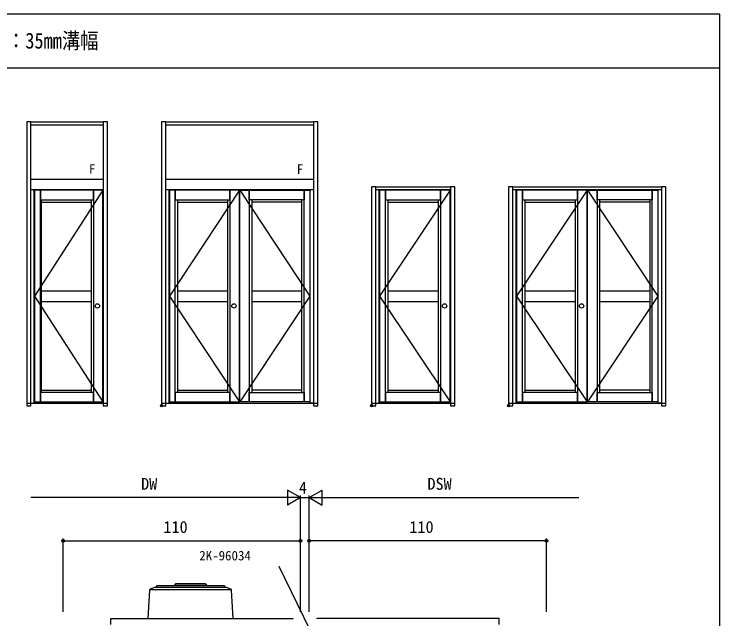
# Model space of a CAD drawing. Units: millimetres, scale not verified. Extents: x -437 to 438, y -344 to 341.
# Drawn here: x 111.2 to 438.3, y 26 to 306.3 of the extents above; entities that cross this region are included whole.
import ezdxf
from ezdxf.enums import TextEntityAlignment as Align

# ---------------------------------------------------------------- set-up
doc = ezdxf.new("R2010")
doc.units = ezdxf.units.MM
doc.header["$LTSCALE"] = 2
doc.header["$PDMODE"] = 32
doc.header["$PDSIZE"] = 1
for name, color, linetype in [('0-1_USER1', 3, 'Continuous'), ('0-2_YKK_11', 7, 'Continuous'), ('0-4_YKK_13', 4, 'Continuous'), ('0-5_YKK_A1', 4, 'Continuous'), ('0-6_YKK_D', 6, 'Continuous'), ('0-7_YKK_ZWAK', 7, 'Continuous')]:
    doc.layers.add(name, color=color, linetype=linetype)
doc.styles.add('ＭＳ ゴシック', font='')
doc.styles.get('ＭＳ ゴシック').set_extended_font_data('MS Gothic')

msp = doc.modelspace()

# ---------------------------------------------------------------- linework, layer by layer
at = {"layer": '0-2_YKK_11'}
for points in [[(155.948, 26.2), (240.263, 26.2), (240.546, 25.999)], [(155.948, 23.4), (155.948, 26.2)], [(335.948, 26.2), (251.634, 26.2), (251.35, 25.999)], [(335.948, 23.4), (335.948, 26.2)]]:
    msp.add_lwpolyline(points, dxfattribs=at)
at = {"layer": '0-4_YKK_13'}
for p, q in [((173.934, 39.37), (173.22, 26.2)), ((174.053, 39.634), (211.843, 39.634)), ((176.262, 40.476), (174.197, 39.724)), ((209.498, 40.5), (176.398, 40.5)), ((176.969, 40.9), (176.969, 40.5)), ((208.568, 41.3), (177.369, 41.3)), ((185.948, 42.2), (185.448, 41.7)), ((185.448, 41.7), (200.448, 41.7)), ((185.448, 41.3), (185.448, 41.7)), ((199.948, 42.2), (185.948, 42.2)), ((200.448, 41.7), (199.948, 42.2)), ((200.448, 41.7), (200.448, 41.3)), ((208.968, 40.5), (208.968, 40.9)), ((211.7, 39.724), (209.635, 40.476))]:
    msp.add_line(p, q, dxfattribs=at)
msp.add_lwpolyline([(173.22, 26.2), (212.677, 26.2), (211.963, 39.37)], dxfattribs=at)
for centre, start, end in [((174.333, 39.348), 110, 176.89488), ((176.398, 40.1), 90, 110), ((177.369, 40.9), 90, 180), ((208.568, 40.9), 0, 90), ((209.498, 40.1), 70, 90), ((211.563, 39.348), 3.10512, 70)]:
    msp.add_arc(centre, 0.4, start, end, dxfattribs=at)
at = {"layer": '0-5_YKK_A1'}
for p, q in [((123.7, 220.25), (123.7, 130.95)), ((146.85, 220.25), (146.85, 130.95)), ((186.95, 220.25), (186.95, 130.95)), ((210.1, 220.25), (210.1, 130.95)), ((221.3, 220.25), (221.3, 130.95)), ((244.45, 220.25), (244.45, 130.95)), ((284.35, 220.25), (284.35, 130.95)), ((307.75, 220.25), (307.75, 130.95)), ((347.85, 220.25), (347.85, 130.95)), ((371.25, 220.25), (371.25, 130.95)), ((382.45, 220.25), (382.45, 130.95)), ((405.85, 220.25), (405.85, 130.95)), ((123.7, 219.15), (146.85, 219.15)), ((186.95, 219.15), (210.1, 219.15)), ((244.45, 219.15), (221.3, 219.15)), ((284.35, 219.15), (307.75, 219.15)), ((347.85, 219.15), (371.25, 219.15)), ((405.85, 219.15), (382.45, 219.15)), ((123.7, 178.1), (146.85, 178.1)), ((186.95, 178.1), (210.1, 178.1)), ((221.3, 178.1), (244.45, 178.1)), ((284.35, 178.1), (307.75, 178.1)), ((347.85, 178.1), (371.25, 178.1)), ((382.45, 178.1), (405.85, 178.1)), ((123.7, 173.1), (146.85, 173.1)), ((186.95, 173.1), (210.1, 173.1)), ((221.3, 173.1), (244.45, 173.1)), ((284.35, 173.1), (307.75, 173.1)), ((347.85, 173.1), (371.25, 173.1)), ((382.45, 173.1), (405.85, 173.1)), ((123.7, 132.05), (146.85, 132.05)), ((186.95, 132.05), (210.1, 132.05)), ((244.45, 132.05), (221.3, 132.05)), ((284.35, 132.05), (307.75, 132.05)), ((347.85, 132.05), (371.25, 132.05)), ((405.85, 132.05), (382.45, 132.05)), ((117, 126.05), (154.5, 126.05)), ((179.5, 126.05), (251.9, 126.05)), ((276.9, 126.05), (315.4, 126.05)), ((340.4, 126.05), (413.3, 126.05))]:
    msp.add_line(p, q, dxfattribs=at)
for points in [[(117, 124.8), (119, 124.8), (119, 256.3), (117, 256.3)], [(119, 256.3), (152.5, 256.3), (152.5, 254.8), (119, 254.8)], [(152.5, 124.8), (154.5, 124.8), (154.5, 256.3), (152.5, 256.3)], [(179.5, 124.8), (181.5, 124.8), (181.5, 256.3), (179.5, 256.3)], [(181.5, 256.3), (249.9, 256.3), (249.9, 254.8), (181.5, 254.8)], [(249.9, 124.8), (251.9, 124.8), (251.9, 256.3), (249.9, 256.3)], [(119, 229.8), (152.5, 229.8), (152.5, 224.8), (119, 224.8)], [(181.5, 229.8), (249.9, 229.8), (249.9, 224.8), (181.5, 224.8)], [(276.9, 124.8), (278.9, 124.8), (278.9, 226.3), (276.9, 226.3)], [(278.9, 226.3), (313.4, 226.3), (313.4, 224.8), (278.9, 224.8)], [(313.4, 124.8), (315.4, 124.8), (315.4, 226.3), (313.4, 226.3)], [(340.4, 124.8), (342.4, 124.8), (342.4, 226.3), (340.4, 226.3)], [(342.4, 226.3), (411.3, 226.3), (411.3, 224.8), (342.4, 224.8)], [(411.3, 124.8), (413.3, 124.8), (413.3, 226.3), (411.3, 226.3)], [(123.35, 224.65), (120.7, 224.65), (120.7, 126.55), (123.35, 126.55)], [(123.35, 220.25), (147.95, 220.25), (147.95, 224.65), (123.35, 224.65)], [(147.95, 126.55), (152.35, 126.55), (152.35, 224.65), (147.95, 224.65)], [(185.85, 224.65), (183.2, 224.65), (183.2, 126.55), (185.85, 126.55)], [(185.85, 220.25), (211.2, 220.25), (211.2, 224.65), (185.85, 224.65)], [(211.2, 126.55), (215.6, 126.55), (215.6, 224.65), (211.2, 224.65)], [(220.2, 126.55), (215.8, 126.55), (215.8, 224.65), (220.2, 224.65)], [(245.55, 220.25), (220.2, 220.25), (220.2, 224.65), (245.55, 224.65)], [(245.55, 224.65), (248.2, 224.65), (248.2, 126.55), (245.55, 126.55)], [(283.25, 224.65), (280.6, 224.65), (280.6, 126.55), (283.25, 126.55)], [(283.25, 220.25), (308.85, 220.25), (308.85, 224.65), (283.25, 224.65)], [(308.85, 126.55), (313.25, 126.55), (313.25, 224.65), (308.85, 224.65)], [(346.75, 224.65), (344.1, 224.65), (344.1, 126.55), (346.75, 126.55)], [(346.75, 220.25), (372.35, 220.25), (372.35, 224.65), (346.75, 224.65)], [(372.35, 126.55), (376.75, 126.55), (376.75, 224.65), (372.35, 224.65)], [(381.35, 126.55), (376.95, 126.55), (376.95, 224.65), (381.35, 224.65)], [(406.95, 220.25), (381.35, 220.25), (381.35, 224.65), (406.95, 224.65)], [(406.95, 224.65), (409.6, 224.65), (409.6, 126.549), (406.95, 126.55)], [(147.95, 130.95), (123.35, 130.95), (123.35, 126.55), (147.95, 126.55)], [(211.2, 130.95), (185.85, 130.95), (185.85, 126.55), (211.2, 126.55)], [(220.2, 130.95), (245.55, 130.95), (245.55, 126.55), (220.2, 126.55)], [(308.85, 130.95), (283.25, 130.95), (283.25, 126.55), (308.85, 126.55)], [(372.35, 130.95), (346.75, 130.95), (346.75, 126.55), (372.35, 126.55)], [(381.35, 130.95), (406.95, 130.95), (406.95, 126.55), (381.35, 126.55)]]:
    msp.add_lwpolyline(points, close=True, dxfattribs=at)
for points in [[(119, 126.05), (120.55, 126.05), (120.55, 224.8)], [(152.35, 224.65), (120.7, 175.6), (152.35, 126.55)], [(181.5, 126.05), (183.05, 126.05), (183.05, 224.8)], [(215.6, 224.65), (183.2, 175.6), (215.6, 126.55)], [(215.8, 224.65), (248.2, 175.6), (215.8, 126.55)], [(249.9, 126.05), (248.35, 126.05), (248.35, 224.8)], [(278.9, 126.05), (280.45, 126.05), (280.45, 224.8)], [(313.25, 224.65), (280.6, 175.6), (313.25, 126.55)], [(342.4, 126.05), (343.95, 126.05), (343.95, 224.8)], [(376.75, 224.65), (344.1, 175.6), (376.75, 126.55)], [(376.95, 224.65), (409.6, 175.6), (376.95, 126.55)], [(411.3, 126.05), (409.75, 126.05), (409.75, 224.8)]]:
    msp.add_lwpolyline(points, dxfattribs=at)
for centre in [(149.8, 171.05), (213.05, 171.05), (310.7, 171.05), (374.2, 171.05)]:
    msp.add_circle(centre, 1, dxfattribs=at)
for p in [(179.5, 124.8), (276.9, 124.8), (340.4, 124.8)]:
    msp.add_point(p, dxfattribs=at)
at = {"layer": '0-6_YKK_D'}
for p, q in [((243.948, 82.2), (237.886, 85.7)), ((237.886, 85.7), (237.886, 78.7)), ((247.948, 82.2), (254.01, 85.7)), ((254.01, 78.7), (254.01, 85.7)), ((236.948, 82.2), (118.948, 82.2)), ((243.948, 82.2), (231.824, 82.2)), ((243.948, 82.2), (237.886, 78.7)), ((243.948, 29.2), (243.948, 83.2)), ((243.948, 29.2), (243.948, 83.2)), ((243.948, 82.2), (247.948, 82.2)), ((247.948, 29.2), (247.948, 83.2)), ((247.948, 29.2), (247.948, 83.2)), ((247.948, 82.2), (254.01, 78.7)), ((247.948, 82.2), (260.073, 82.2)), ((254.948, 82.2), (372.948, 82.2)), ((133.948, 29.2), (133.948, 63.2)), ((133.948, 62.2), (243.948, 62.2)), ((243.948, 29.2), (243.948, 63.2)), ((247.948, 29.2), (247.948, 63.2)), ((357.948, 62.2), (247.948, 62.2)), ((357.948, 29.2), (357.948, 63.2))]:
    msp.add_line(p, q, dxfattribs=at)
msp.add_lwpolyline([(249.311, 18.725), (248.196, 21.019), (233.977, 50.298)], dxfattribs=at)
for centre in [(133.948, 62.2), (243.948, 62.2), (247.948, 62.2), (357.948, 62.2)]:
    msp.add_circle(centre, 0.637, dxfattribs=at)
at = {"layer": '0-7_YKK_ZWAK'}
for p, q in [((438.3, 306.3), (-436.7, 306.3)), ((438.3, 281.3), (-436.7, 281.3))]:
    msp.add_line(p, q, dxfattribs=at)
msp.add_lwpolyline([(-436.7, -343.7), (438.3, -343.7), (438.3, 306.3)], dxfattribs=at)

# ---------------------------------------------------------------- texts
at = {"layer": '0-1_USER1', "style": 'ＭＳ ゴシック', "width": 0.85}
msp.add_text('自由開きドア 【フロアヒンジドア】指はさみ防止仕様 70見込 たてかまち110mm見付 枠：30ｍｍ溝幅 障子：35mm溝幅', height=7.331, dxfattribs=at).set_placement((-299.97, 288.13), align=Align.BOTTOM_LEFT)
at = {"layer": '0-5_YKK_A1', "style": 'ＭＳ ゴシック'}
for p in [(145.876, 231.018), (242.173, 230.915)]:
    msp.add_text('F', height=4.399, dxfattribs=at).set_placement(p, align=Align.BOTTOM_LEFT)
at = {"layer": '0-6_YKK_D', "style": 'ＭＳ ゴシック'}
for s, height, p in [('DW', 5.499, (170.043, 84.2)), ('4', 5.499, (243.2, 82.45)), ('DSW', 5.499, (302.762, 84.2)), ('110', 5.499, (180.383, 64.2)), ('110', 5.499, (294.383, 64.2)), ('2K-96034', 4.399, (196.988, 51.798))]:
    msp.add_text(s, height=height, dxfattribs=at).set_placement(p, align=Align.BOTTOM_LEFT)

doc.saveas('drawing.dxf')
